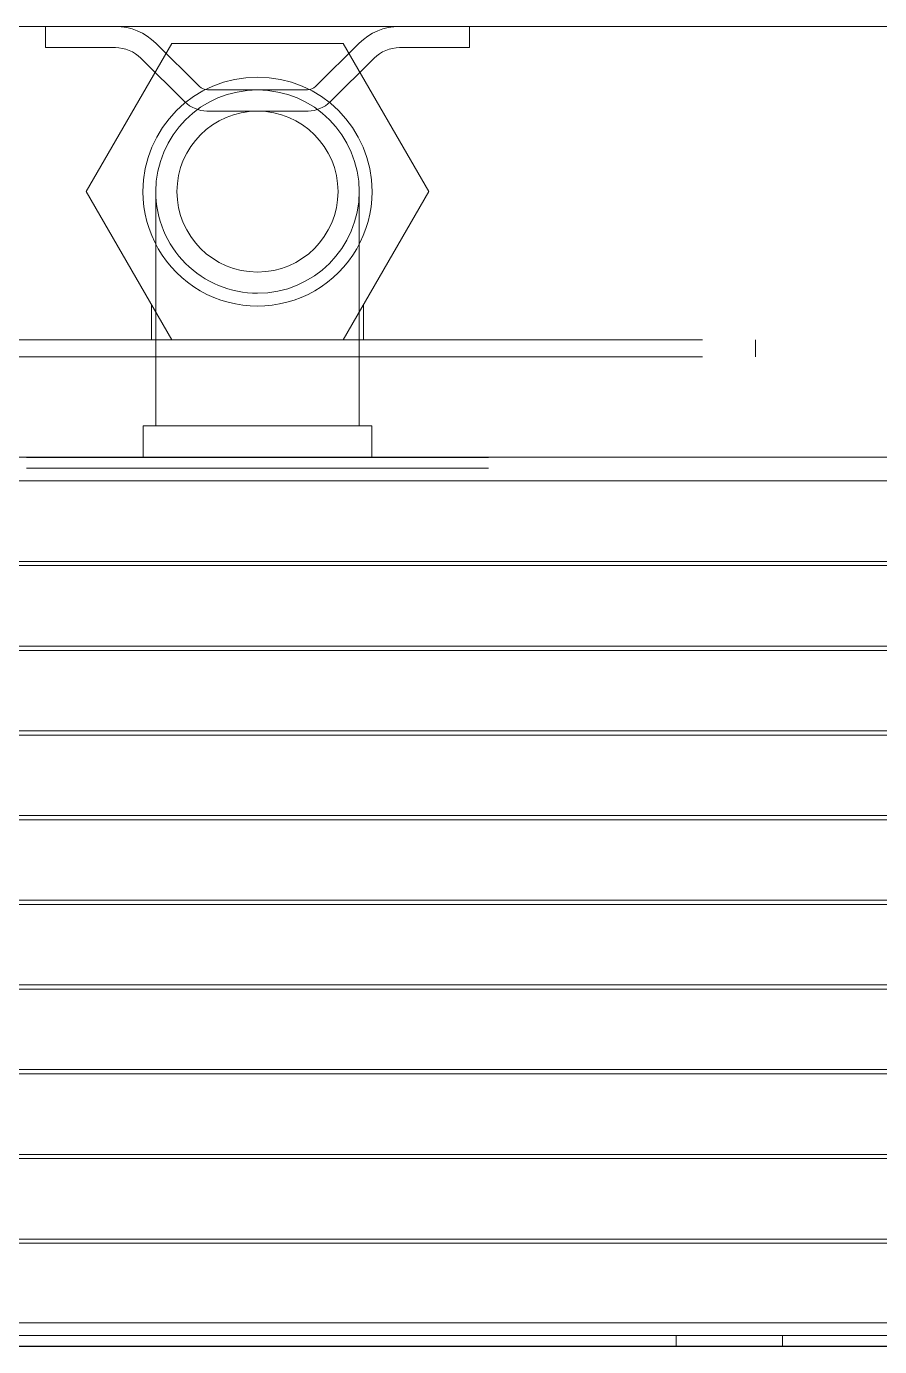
# Model space of a CAD drawing. Header units: millimetres. Extents: x -677815 to 406757, y -145898 to 39000.
# Drawn here: x 198924 to 199125.3, y -461.7 to -150 of the extents above; entities that cross this region are included whole.
import ezdxf

# ---------------------------------------------------------------- set-up
doc = ezdxf.new("R2010")
doc.units = ezdxf.units.MM
doc.header["$LTSCALE"] = 8
doc.layers.add('Xref building Toll$0$A-WALL', color=8, linetype='Continuous', lineweight=9)
doc.layers.add('Xref building Toll$0$P-SANR-FIXT', color=8, linetype='Continuous', lineweight=9)

# ---------------------------------------------------------------- blocks, each defined once
blk = doc.blocks.new('Xref building Toll$0$FHR_1 - FHR 2-V343-MASTER GROUND FLOOR')
at = {"layer": 'Xref building Toll$0$P-SANR-FIXT'}
for p, q in [((125, 386.59), (-80.73, 386.59)), ((-79.45, 386.59), (26.23, 386.59)), ((1.07, 386.59), (26.23, 386.59)), ((1.07, 384.09), (1.07, 386.59)), ((26.23, 386.59), (70.48, 386.59)), ((26.23, 384.09), (26.23, 386.59)), ((330.73, 386.59), (125, 386.59)), ((179.52, 386.59), (223.77, 386.59)), ((-115, 384.09), (70.44, 384.09)), ((125, 384.09), (-80.73, 384.09)), ((-80.69, 384.09), (70.44, 384.09)), ((330.73, 384.09), (125, 384.09)), ((365, 381.09), (-115, 381.09)), ((125, 381.09), (-38.03, 381.09)), ((274.64, 381.09), (125, 381.09)), ((125, 179.31), (70.48, 179.31)), ((179.52, 179.31), (125, 179.31)), ((125, 176.81), (70.48, 176.81)), ((98, 176.81), (98, 169.31)), ((179.52, 176.81), (125, 176.81)), ((152, 169.31), (152, 176.81)), ((98, 169.31), (152, 169.31)), ((152, 169.31), (98, 169.31)), ((125, 169.31), (101, 169.31)), ((101, 169.31), (125, 169.31)), ((125, 169.31), (149, 169.31)), ((149, 169.31), (125, 169.31)), ((7.5, 153), (7.5, 149)), ((20, 153), (193.87, 153)), ((20, 153), (20, 153)), ((20, 149), (20, 149)), ((104.79, 149), (20, 149)), ((104.79, 149), (84.59, 114)), ((100, 140.7), (100, 149)), ((145.21, 149), (104.79, 149)), ((193.87, 149), (145.21, 149)), ((165.41, 114), (145.21, 149)), ((150, 140.7), (150, 149)), ((84.59, 114), (104.79, 79)), ((145.21, 79), (165.41, 114)), ((125, 95), (113.08, 95)), ((125, 95), (113.08, 95)), ((136.92, 95), (125, 95)), ((136.92, 95), (125, 95)), ((107.82, 92.82), (97.5, 82.5)), ((107.82, 92.82), (97.5, 82.5)), ((152.5, 82.5), (142.18, 92.82)), ((152.5, 82.5), (142.18, 92.82)), ((101.01, 78.94), (111.29, 89.22)), ((101.01, 78.94), (111.29, 89.22)), ((113.17, 90), (125, 90)), ((113.17, 90), (125, 90)), ((125, 90), (136.83, 90)), ((125, 90), (136.83, 90)), ((138.71, 89.22), (148.99, 78.94)), ((138.71, 89.22), (148.99, 78.94)), ((91.46, 80), (75, 80)), ((75, 80), (75, 75)), ((91.46, 80), (75, 80)), ((75, 80), (75, 75)), ((104.79, 79), (145.21, 79)), ((175, 80), (158.54, 80)), ((175, 80), (158.54, 80)), ((175, 75), (175, 80)), ((175, 75), (175, 80))]:
    blk.add_line(p, q, dxfattribs=at)
at = {"layer": 'Xref building Toll$0$P-SANR-FIXT', "flags": 128}
for points in [[(125, 386.69), (115.23, 386.69), (105.47, 386.69), (95.75, 386.69), (86.07, 386.69), (76.46, 386.69), (66.92, 386.69), (57.48, 386.69), (48.14, 386.69), (38.93, 386.69), (29.85, 386.69), (20.93, 386.69), (12.17, 386.69), (3.59, 386.69), (-4.79, 386.69), (-12.96, 386.69), (-20.92, 386.69), (-28.64, 386.69)], [(-23.02, 386.69), (-15.13, 386.69), (-7.01, 386.69), (1.31, 386.69), (9.84, 386.69), (18.55, 386.69), (27.43, 386.69), (36.46, 386.69), (45.64, 386.69), (54.95, 386.69), (64.36, 386.69), (73.88, 386.69), (83.47, 386.69), (93.13, 386.69), (102.85, 386.69), (112.59, 386.69), (122.36, 386.69), (125, 386.69)], [(125, 386.69), (134.77, 386.69), (144.53, 386.69), (154.25, 386.69), (163.93, 386.69), (173.54, 386.69), (183.08, 386.69)], [(185.64, 386.69), (176.12, 386.69), (166.53, 386.69), (156.87, 386.69), (147.15, 386.69), (137.41, 386.69), (127.64, 386.69), (125, 386.69)], [(-27.92, 381.09), (-20.4, 381.09), (-12.64, 381.09), (-4.67, 381.09), (3.51, 381.09), (11.88, 381.09), (20.44, 381.09), (29.16, 381.09), (38.03, 381.09), (47.05, 381.09), (56.19, 381.09), (65.44, 381.09), (74.78, 381.09), (84.21, 381.09), (93.7, 381.09), (103.24, 381.09), (112.81, 381.09), (122.41, 381.09), (125, 381.09)], [(125, 381.09), (134.6, 381.09), (144.18, 381.09), (153.73, 381.09), (163.24, 381.09), (172.68, 381.09), (182.05, 381.09)], [(183.63, 362.31), (175.75, 362.31), (167.79, 362.31), (159.76, 362.31), (151.67, 362.31), (143.54, 362.31), (135.38, 362.31), (127.21, 362.31), (119.03, 362.31), (110.86, 362.31), (102.71, 362.31), (94.6, 362.31), (86.54, 362.31), (78.54, 362.31), (70.61, 362.31), (62.77, 362.31), (55.03, 362.31), (47.4, 362.31), (39.9, 362.31), (32.53, 362.31), (25.31, 362.31), (18.25, 362.31), (11.36, 362.31), (4.65, 362.31), (-1.86, 362.31), (-8.18, 362.31), (-14.28, 362.31), (-20.15, 362.31), (-25.8, 362.31)], [(-23.23, 362.31), (-17.48, 362.31), (-11.5, 362.31), (-5.3, 362.31), (1.11, 362.31), (7.72, 362.31), (14.51, 362.31), (21.48, 362.31), (28.61, 362.31), (35.9, 362.31), (43.34, 362.31), (50.9, 362.31), (58.58, 362.31), (66.37, 362.31), (74.25, 362.31), (82.21, 362.31), (90.24, 362.31), (98.33, 362.31), (106.46, 362.31), (114.62, 362.31), (122.79, 362.31), (130.97, 362.31), (139.14, 362.31), (147.29, 362.31), (155.4, 362.31), (163.46, 362.31), (171.46, 362.31), (179.39, 362.31), (187.23, 362.31)], [(-23.23, 361.31), (-17.48, 361.31), (-11.5, 361.31), (-5.3, 361.31), (1.11, 361.31), (7.72, 361.31), (14.51, 361.31), (21.48, 361.31), (28.61, 361.31), (35.9, 361.31), (43.34, 361.31), (50.9, 361.31), (58.58, 361.31), (66.37, 361.31), (74.25, 361.31), (82.21, 361.31), (90.24, 361.31), (98.33, 361.31), (106.46, 361.31), (114.62, 361.31), (122.79, 361.31), (130.97, 361.31), (139.14, 361.31), (147.29, 361.31), (155.4, 361.31), (163.46, 361.31), (171.46, 361.31), (179.39, 361.31), (187.23, 361.31)], [(183.63, 361.31), (175.75, 361.31), (167.79, 361.31), (159.76, 361.31), (151.67, 361.31), (143.54, 361.31), (135.38, 361.31), (127.21, 361.31), (119.03, 361.31), (110.86, 361.31), (102.71, 361.31), (94.6, 361.31), (86.54, 361.31), (78.54, 361.31), (70.61, 361.31), (62.77, 361.31), (55.03, 361.31), (47.4, 361.31), (39.9, 361.31), (32.53, 361.31), (25.31, 361.31), (18.25, 361.31), (11.36, 361.31), (4.65, 361.31), (-1.86, 361.31), (-8.18, 361.31), (-14.28, 361.31), (-20.15, 361.31), (-25.8, 361.31)], [(183.63, 342.31), (175.75, 342.31), (167.79, 342.31), (159.76, 342.31), (151.67, 342.31), (143.54, 342.31), (135.38, 342.31), (127.21, 342.31), (119.03, 342.31), (110.86, 342.31), (102.71, 342.31), (94.6, 342.31), (86.54, 342.31), (78.54, 342.31), (70.61, 342.31), (62.77, 342.31), (55.03, 342.31), (47.4, 342.31), (39.9, 342.31), (32.53, 342.31), (25.31, 342.31), (18.25, 342.31), (11.36, 342.31), (4.65, 342.31), (-1.86, 342.31), (-8.18, 342.31), (-14.28, 342.31), (-20.15, 342.31), (-25.8, 342.31)], [(-23.23, 342.31), (-17.48, 342.31), (-11.5, 342.31), (-5.3, 342.31), (1.11, 342.31), (7.72, 342.31), (14.51, 342.31), (21.48, 342.31), (28.61, 342.31), (35.9, 342.31), (43.34, 342.31), (50.9, 342.31), (58.58, 342.31), (66.37, 342.31), (74.25, 342.31), (82.21, 342.31), (90.24, 342.31), (98.33, 342.31), (106.46, 342.31), (114.62, 342.31), (122.79, 342.31), (130.97, 342.31), (139.14, 342.31), (147.29, 342.31), (155.4, 342.31), (163.46, 342.31), (171.46, 342.31), (179.39, 342.31), (187.23, 342.31)], [(-23.23, 341.31), (-17.48, 341.31), (-11.5, 341.31), (-5.3, 341.31), (1.11, 341.31), (7.72, 341.31), (14.51, 341.31), (21.48, 341.31), (28.61, 341.31), (35.9, 341.31), (43.34, 341.31), (50.9, 341.31), (58.58, 341.31), (66.37, 341.31), (74.25, 341.31), (82.21, 341.31), (90.24, 341.31), (98.33, 341.31), (106.46, 341.31), (114.62, 341.31), (122.79, 341.31), (130.97, 341.31), (139.14, 341.31), (147.29, 341.31), (155.4, 341.31), (163.46, 341.31), (171.46, 341.31), (179.39, 341.31), (187.23, 341.31)], [(183.63, 341.31), (175.75, 341.31), (167.79, 341.31), (159.76, 341.31), (151.67, 341.31), (143.54, 341.31), (135.38, 341.31), (127.21, 341.31), (119.03, 341.31), (110.86, 341.31), (102.71, 341.31), (94.6, 341.31), (86.54, 341.31), (78.54, 341.31), (70.61, 341.31), (62.77, 341.31), (55.03, 341.31), (47.4, 341.31), (39.9, 341.31), (32.53, 341.31), (25.31, 341.31), (18.25, 341.31), (11.36, 341.31), (4.65, 341.31), (-1.86, 341.31), (-8.18, 341.31), (-14.28, 341.31), (-20.15, 341.31), (-25.8, 341.31)], [(183.63, 322.31), (175.75, 322.31), (167.79, 322.31), (159.76, 322.31), (151.67, 322.31), (143.54, 322.31), (135.38, 322.31), (127.21, 322.31), (119.03, 322.31), (110.86, 322.31), (102.71, 322.31), (94.6, 322.31), (86.54, 322.31), (78.54, 322.31), (70.61, 322.31), (62.77, 322.31), (55.03, 322.31), (47.4, 322.31), (39.9, 322.31), (32.53, 322.31), (25.31, 322.31), (18.25, 322.31), (11.36, 322.31), (4.65, 322.31), (-1.86, 322.31), (-8.18, 322.31), (-14.28, 322.31), (-20.15, 322.31), (-25.8, 322.31)], [(-23.23, 322.31), (-17.48, 322.31), (-11.5, 322.31), (-5.3, 322.31), (1.11, 322.31), (7.72, 322.31), (14.51, 322.31), (21.48, 322.31), (28.61, 322.31), (35.9, 322.31), (43.34, 322.31), (50.9, 322.31), (58.58, 322.31), (66.37, 322.31), (74.25, 322.31), (82.21, 322.31), (90.24, 322.31), (98.33, 322.31), (106.46, 322.31), (114.62, 322.31), (122.79, 322.31), (130.97, 322.31), (139.14, 322.31), (147.29, 322.31), (155.4, 322.31), (163.46, 322.31), (171.46, 322.31), (179.39, 322.31), (187.23, 322.31)], [(-23.23, 321.31), (-17.48, 321.31), (-11.5, 321.31), (-5.3, 321.31), (1.11, 321.31), (7.72, 321.31), (14.51, 321.31), (21.48, 321.31), (28.61, 321.31), (35.9, 321.31), (43.34, 321.31), (50.9, 321.31), (58.58, 321.31), (66.37, 321.31), (74.25, 321.31), (82.21, 321.31), (90.24, 321.31), (98.33, 321.31), (106.46, 321.31), (114.62, 321.31), (122.79, 321.31), (130.97, 321.31), (139.14, 321.31), (147.29, 321.31), (155.4, 321.31), (163.46, 321.31), (171.46, 321.31), (179.39, 321.31), (187.23, 321.31)], [(183.63, 321.31), (175.75, 321.31), (167.79, 321.31), (159.76, 321.31), (151.67, 321.31), (143.54, 321.31), (135.38, 321.31), (127.21, 321.31), (119.03, 321.31), (110.86, 321.31), (102.71, 321.31), (94.6, 321.31), (86.54, 321.31), (78.54, 321.31), (70.61, 321.31), (62.77, 321.31), (55.03, 321.31), (47.4, 321.31), (39.9, 321.31), (32.53, 321.31), (25.31, 321.31), (18.25, 321.31), (11.36, 321.31), (4.65, 321.31), (-1.86, 321.31), (-8.18, 321.31), (-14.28, 321.31), (-20.15, 321.31), (-25.8, 321.31)], [(183.63, 302.31), (175.75, 302.31), (167.79, 302.31), (159.76, 302.31), (151.67, 302.31), (143.54, 302.31), (135.38, 302.31), (127.21, 302.31), (119.03, 302.31), (110.86, 302.31), (102.71, 302.31), (94.6, 302.31), (86.54, 302.31), (78.54, 302.31), (70.61, 302.31), (62.77, 302.31), (55.03, 302.31), (47.4, 302.31), (39.9, 302.31), (32.53, 302.31), (25.31, 302.31), (18.25, 302.31), (11.36, 302.31), (4.65, 302.31), (-1.86, 302.31), (-8.18, 302.31), (-14.28, 302.31), (-20.15, 302.31), (-25.8, 302.31)], [(-23.23, 302.31), (-17.48, 302.31), (-11.5, 302.31), (-5.3, 302.31), (1.11, 302.31), (7.72, 302.31), (14.51, 302.31), (21.48, 302.31), (28.61, 302.31), (35.9, 302.31), (43.34, 302.31), (50.9, 302.31), (58.58, 302.31), (66.37, 302.31), (74.25, 302.31), (82.21, 302.31), (90.24, 302.31), (98.33, 302.31), (106.46, 302.31), (114.62, 302.31), (122.79, 302.31), (130.97, 302.31), (139.14, 302.31), (147.29, 302.31), (155.4, 302.31), (163.46, 302.31), (171.46, 302.31), (179.39, 302.31), (187.23, 302.31)], [(-23.23, 301.31), (-17.48, 301.31), (-11.5, 301.31), (-5.3, 301.31), (1.11, 301.31), (7.72, 301.31), (14.51, 301.31), (21.48, 301.31), (28.61, 301.31), (35.9, 301.31), (43.34, 301.31), (50.9, 301.31), (58.58, 301.31), (66.37, 301.31), (74.25, 301.31), (82.21, 301.31), (90.24, 301.31), (98.33, 301.31), (106.46, 301.31), (114.62, 301.31), (122.79, 301.31), (130.97, 301.31), (139.14, 301.31), (147.29, 301.31), (155.4, 301.31), (163.46, 301.31), (171.46, 301.31), (179.39, 301.31), (187.23, 301.31)], [(183.63, 301.31), (175.75, 301.31), (167.79, 301.31), (159.76, 301.31), (151.67, 301.31), (143.54, 301.31), (135.38, 301.31), (127.21, 301.31), (119.03, 301.31), (110.86, 301.31), (102.71, 301.31), (94.6, 301.31), (86.54, 301.31), (78.54, 301.31), (70.61, 301.31), (62.77, 301.31), (55.03, 301.31), (47.4, 301.31), (39.9, 301.31), (32.53, 301.31), (25.31, 301.31), (18.25, 301.31), (11.36, 301.31), (4.65, 301.31), (-1.86, 301.31), (-8.18, 301.31), (-14.28, 301.31), (-20.15, 301.31), (-25.8, 301.31)], [(183.63, 282.31), (175.75, 282.31), (167.79, 282.31), (159.76, 282.31), (151.67, 282.31), (143.54, 282.31), (135.38, 282.31), (127.21, 282.31), (119.03, 282.31), (110.86, 282.31), (102.71, 282.31), (94.6, 282.31), (86.54, 282.31), (78.54, 282.31), (70.61, 282.31), (62.77, 282.31), (55.03, 282.31), (47.4, 282.31), (39.9, 282.31), (32.53, 282.31), (25.31, 282.31), (18.25, 282.31), (11.36, 282.31), (4.65, 282.31), (-1.86, 282.31), (-8.18, 282.31), (-14.28, 282.31), (-20.15, 282.31), (-25.8, 282.31)], [(-23.23, 282.31), (-17.48, 282.31), (-11.5, 282.31), (-5.3, 282.31), (1.11, 282.31), (7.72, 282.31), (14.51, 282.31), (21.48, 282.31), (28.61, 282.31), (35.9, 282.31), (43.34, 282.31), (50.9, 282.31), (58.58, 282.31), (66.37, 282.31), (74.25, 282.31), (82.21, 282.31), (90.24, 282.31), (98.33, 282.31), (106.46, 282.31), (114.62, 282.31), (122.79, 282.31), (130.97, 282.31), (139.14, 282.31), (147.29, 282.31), (155.4, 282.31), (163.46, 282.31), (171.46, 282.31), (179.39, 282.31), (187.23, 282.31)], [(-23.23, 281.31), (-17.48, 281.31), (-11.5, 281.31), (-5.3, 281.31), (1.11, 281.31), (7.72, 281.31), (14.51, 281.31), (21.48, 281.31), (28.61, 281.31), (35.9, 281.31), (43.34, 281.31), (50.9, 281.31), (58.58, 281.31), (66.37, 281.31), (74.25, 281.31), (82.21, 281.31), (90.24, 281.31), (98.33, 281.31), (106.46, 281.31), (114.62, 281.31), (122.79, 281.31), (130.97, 281.31), (139.14, 281.31), (147.29, 281.31), (155.4, 281.31), (163.46, 281.31), (171.46, 281.31), (179.39, 281.31), (187.23, 281.31)], [(183.63, 281.31), (175.75, 281.31), (167.79, 281.31), (159.76, 281.31), (151.67, 281.31), (143.54, 281.31), (135.38, 281.31), (127.21, 281.31), (119.03, 281.31), (110.86, 281.31), (102.71, 281.31), (94.6, 281.31), (86.54, 281.31), (78.54, 281.31), (70.61, 281.31), (62.77, 281.31), (55.03, 281.31), (47.4, 281.31), (39.9, 281.31), (32.53, 281.31), (25.31, 281.31), (18.25, 281.31), (11.36, 281.31), (4.65, 281.31), (-1.86, 281.31), (-8.18, 281.31), (-14.28, 281.31), (-20.15, 281.31), (-25.8, 281.31)], [(183.63, 262.31), (175.75, 262.31), (167.79, 262.31), (159.76, 262.31), (151.67, 262.31), (143.54, 262.31), (135.38, 262.31), (127.21, 262.31), (119.03, 262.31), (110.86, 262.31), (102.71, 262.31), (94.6, 262.31), (86.54, 262.31), (78.54, 262.31), (70.61, 262.31), (62.77, 262.31), (55.03, 262.31), (47.4, 262.31), (39.9, 262.31), (32.53, 262.31), (25.31, 262.31), (18.25, 262.31), (11.36, 262.31), (4.65, 262.31), (-1.86, 262.31), (-8.18, 262.31), (-14.28, 262.31), (-20.15, 262.31), (-25.8, 262.31)], [(-23.23, 262.31), (-17.48, 262.31), (-11.5, 262.31), (-5.3, 262.31), (1.11, 262.31), (7.72, 262.31), (14.51, 262.31), (21.48, 262.31), (28.61, 262.31), (35.9, 262.31), (43.34, 262.31), (50.9, 262.31), (58.58, 262.31), (66.37, 262.31), (74.25, 262.31), (82.21, 262.31), (90.24, 262.31), (98.33, 262.31), (106.46, 262.31), (114.62, 262.31), (122.79, 262.31), (130.97, 262.31), (139.14, 262.31), (147.29, 262.31), (155.4, 262.31), (163.46, 262.31), (171.46, 262.31), (179.39, 262.31), (187.23, 262.31)], [(-23.23, 261.31), (-17.48, 261.31), (-11.5, 261.31), (-5.3, 261.31), (1.11, 261.31), (7.72, 261.31), (14.51, 261.31), (21.48, 261.31), (28.61, 261.31), (35.9, 261.31), (43.34, 261.31), (50.9, 261.31), (58.58, 261.31), (66.37, 261.31), (74.25, 261.31), (82.21, 261.31), (90.24, 261.31), (98.33, 261.31), (106.46, 261.31), (114.62, 261.31), (122.79, 261.31), (130.97, 261.31), (139.14, 261.31), (147.29, 261.31), (155.4, 261.31), (163.46, 261.31), (171.46, 261.31), (179.39, 261.31), (187.23, 261.31)], [(183.63, 261.31), (175.75, 261.31), (167.79, 261.31), (159.76, 261.31), (151.67, 261.31), (143.54, 261.31), (135.38, 261.31), (127.21, 261.31), (119.03, 261.31), (110.86, 261.31), (102.71, 261.31), (94.6, 261.31), (86.54, 261.31), (78.54, 261.31), (70.61, 261.31), (62.77, 261.31), (55.03, 261.31), (47.4, 261.31), (39.9, 261.31), (32.53, 261.31), (25.31, 261.31), (18.25, 261.31), (11.36, 261.31), (4.65, 261.31), (-1.86, 261.31), (-8.18, 261.31), (-14.28, 261.31), (-20.15, 261.31), (-25.8, 261.31)], [(183.63, 242.31), (175.75, 242.31), (167.79, 242.31), (159.76, 242.31), (151.67, 242.31), (143.54, 242.31), (135.38, 242.31), (127.21, 242.31), (119.03, 242.31), (110.86, 242.31), (102.71, 242.31), (94.6, 242.31), (86.54, 242.31), (78.54, 242.31), (70.61, 242.31), (62.77, 242.31), (55.03, 242.31), (47.4, 242.31), (39.9, 242.31), (32.53, 242.31), (25.31, 242.31), (18.25, 242.31), (11.36, 242.31), (4.65, 242.31), (-1.86, 242.31), (-8.18, 242.31), (-14.28, 242.31), (-20.15, 242.31), (-25.8, 242.31)], [(-23.23, 242.31), (-17.48, 242.31), (-11.5, 242.31), (-5.3, 242.31), (1.11, 242.31), (7.72, 242.31), (14.51, 242.31), (21.48, 242.31), (28.61, 242.31), (35.9, 242.31), (43.34, 242.31), (50.9, 242.31), (58.58, 242.31), (66.37, 242.31), (74.25, 242.31), (82.21, 242.31), (90.24, 242.31), (98.33, 242.31), (106.46, 242.31), (114.62, 242.31), (122.79, 242.31), (130.97, 242.31), (139.14, 242.31), (147.29, 242.31), (155.4, 242.31), (163.46, 242.31), (171.46, 242.31), (179.39, 242.31), (187.23, 242.31)], [(-23.23, 241.31), (-17.48, 241.31), (-11.5, 241.31), (-5.3, 241.31), (1.11, 241.31), (7.72, 241.31), (14.51, 241.31), (21.48, 241.31), (28.61, 241.31), (35.9, 241.31), (43.34, 241.31), (50.9, 241.31), (58.58, 241.31), (66.37, 241.31), (74.25, 241.31), (82.21, 241.31), (90.24, 241.31), (98.33, 241.31), (106.46, 241.31), (114.62, 241.31), (122.79, 241.31), (130.97, 241.31), (139.14, 241.31), (147.29, 241.31), (155.4, 241.31), (163.46, 241.31), (171.46, 241.31), (179.39, 241.31), (187.23, 241.31)], [(183.63, 241.31), (175.75, 241.31), (167.79, 241.31), (159.76, 241.31), (151.67, 241.31), (143.54, 241.31), (135.38, 241.31), (127.21, 241.31), (119.03, 241.31), (110.86, 241.31), (102.71, 241.31), (94.6, 241.31), (86.54, 241.31), (78.54, 241.31), (70.61, 241.31), (62.77, 241.31), (55.03, 241.31), (47.4, 241.31), (39.9, 241.31), (32.53, 241.31), (25.31, 241.31), (18.25, 241.31), (11.36, 241.31), (4.65, 241.31), (-1.86, 241.31), (-8.18, 241.31), (-14.28, 241.31), (-20.15, 241.31), (-25.8, 241.31)], [(183.63, 222.31), (175.75, 222.31), (167.79, 222.31), (159.76, 222.31), (151.67, 222.31), (143.54, 222.31), (135.38, 222.31), (127.21, 222.31), (119.03, 222.31), (110.86, 222.31), (102.71, 222.31), (94.6, 222.31), (86.54, 222.31), (78.54, 222.31), (70.61, 222.31), (62.77, 222.31), (55.03, 222.31), (47.4, 222.31), (39.9, 222.31), (32.53, 222.31), (25.31, 222.31), (18.25, 222.31), (11.36, 222.31), (4.65, 222.31), (-1.86, 222.31), (-8.18, 222.31), (-14.28, 222.31), (-20.15, 222.31), (-25.8, 222.31)], [(-23.23, 222.31), (-17.48, 222.31), (-11.5, 222.31), (-5.3, 222.31), (1.11, 222.31), (7.72, 222.31), (14.51, 222.31), (21.48, 222.31), (28.61, 222.31), (35.9, 222.31), (43.34, 222.31), (50.9, 222.31), (58.58, 222.31), (66.37, 222.31), (74.25, 222.31), (82.21, 222.31), (90.24, 222.31), (98.33, 222.31), (106.46, 222.31), (114.62, 222.31), (122.79, 222.31), (130.97, 222.31), (139.14, 222.31), (147.29, 222.31), (155.4, 222.31), (163.46, 222.31), (171.46, 222.31), (179.39, 222.31), (187.23, 222.31)], [(-23.23, 221.31), (-17.48, 221.31), (-11.5, 221.31), (-5.3, 221.31), (1.11, 221.31), (7.72, 221.31), (14.51, 221.31), (21.48, 221.31), (28.61, 221.31), (35.9, 221.31), (43.34, 221.31), (50.9, 221.31), (58.58, 221.31), (66.37, 221.31), (74.25, 221.31), (82.21, 221.31), (90.24, 221.31), (98.33, 221.31), (106.46, 221.31), (114.62, 221.31), (122.79, 221.31), (130.97, 221.31), (139.14, 221.31), (147.29, 221.31), (155.4, 221.31), (163.46, 221.31), (171.46, 221.31), (179.39, 221.31), (187.23, 221.31)], [(183.63, 221.31), (175.75, 221.31), (167.79, 221.31), (159.76, 221.31), (151.67, 221.31), (143.54, 221.31), (135.38, 221.31), (127.21, 221.31), (119.03, 221.31), (110.86, 221.31), (102.71, 221.31), (94.6, 221.31), (86.54, 221.31), (78.54, 221.31), (70.61, 221.31), (62.77, 221.31), (55.03, 221.31), (47.4, 221.31), (39.9, 221.31), (32.53, 221.31), (25.31, 221.31), (18.25, 221.31), (11.36, 221.31), (4.65, 221.31), (-1.86, 221.31), (-8.18, 221.31), (-14.28, 221.31), (-20.15, 221.31), (-25.8, 221.31)], [(183.63, 202.31), (175.75, 202.31), (167.79, 202.31), (159.76, 202.31), (151.67, 202.31), (143.54, 202.31), (135.38, 202.31), (127.21, 202.31), (119.03, 202.31), (110.86, 202.31), (102.71, 202.31), (94.6, 202.31), (86.54, 202.31), (78.54, 202.31), (70.61, 202.31), (62.77, 202.31), (55.03, 202.31), (47.4, 202.31), (39.9, 202.31), (32.53, 202.31), (25.31, 202.31), (18.25, 202.31), (11.36, 202.31), (4.65, 202.31), (-1.86, 202.31), (-8.18, 202.31), (-14.28, 202.31), (-20.15, 202.31), (-25.8, 202.31)], [(-23.23, 202.31), (-17.48, 202.31), (-11.5, 202.31), (-5.3, 202.31), (1.11, 202.31), (7.72, 202.31), (14.51, 202.31), (21.48, 202.31), (28.61, 202.31), (35.9, 202.31), (43.34, 202.31), (50.9, 202.31), (58.58, 202.31), (66.37, 202.31), (74.25, 202.31), (82.21, 202.31), (90.24, 202.31), (98.33, 202.31), (106.46, 202.31), (114.62, 202.31), (122.79, 202.31), (130.97, 202.31), (139.14, 202.31), (147.29, 202.31), (155.4, 202.31), (163.46, 202.31), (171.46, 202.31), (179.39, 202.31), (187.23, 202.31)], [(-23.23, 201.31), (-17.48, 201.31), (-11.5, 201.31), (-5.3, 201.31), (1.11, 201.31), (7.72, 201.31), (14.51, 201.31), (21.48, 201.31), (28.61, 201.31), (35.9, 201.31), (43.34, 201.31), (50.9, 201.31), (58.58, 201.31), (66.37, 201.31), (74.25, 201.31), (82.21, 201.31), (90.24, 201.31), (98.33, 201.31), (106.46, 201.31), (114.62, 201.31), (122.79, 201.31), (130.97, 201.31), (139.14, 201.31), (147.29, 201.31), (155.4, 201.31), (163.46, 201.31), (171.46, 201.31), (179.39, 201.31), (187.23, 201.31)], [(183.63, 201.31), (175.75, 201.31), (167.79, 201.31), (159.76, 201.31), (151.67, 201.31), (143.54, 201.31), (135.38, 201.31), (127.21, 201.31), (119.03, 201.31), (110.86, 201.31), (102.71, 201.31), (94.6, 201.31), (86.54, 201.31), (78.54, 201.31), (70.61, 201.31), (62.77, 201.31), (55.03, 201.31), (47.4, 201.31), (39.9, 201.31), (32.53, 201.31), (25.31, 201.31), (18.25, 201.31), (11.36, 201.31), (4.65, 201.31), (-1.86, 201.31), (-8.18, 201.31), (-14.28, 201.31), (-20.15, 201.31), (-25.8, 201.31)], [(125, 182.31), (115.4, 182.31), (105.82, 182.31), (96.27, 182.31), (86.76, 182.31), (77.32, 182.31), (67.95, 182.31), (58.67, 182.31), (49.5, 182.31), (40.45, 182.31), (31.54, 182.31), (22.77, 182.31), (14.17, 182.31), (5.75, 182.31), (-2.48, 182.31), (-10.51, 182.31), (-18.33, 182.31), (-25.91, 182.31)], [(183.63, 182.31), (175.75, 182.31), (167.79, 182.31), (159.76, 182.31), (151.67, 182.31), (143.54, 182.31), (135.38, 182.31), (127.21, 182.31), (119.03, 182.31), (110.86, 182.31), (102.71, 182.31), (94.6, 182.31), (86.54, 182.31), (78.54, 182.31), (70.61, 182.31), (62.77, 182.31), (55.03, 182.31), (47.4, 182.31), (39.9, 182.31), (32.53, 182.31), (25.31, 182.31), (18.25, 182.31), (11.36, 182.31), (4.65, 182.31), (-1.86, 182.31), (-8.18, 182.31), (-14.28, 182.31), (-20.15, 182.31), (-25.8, 182.31)], [(-23.23, 182.31), (-17.48, 182.31), (-11.5, 182.31), (-5.3, 182.31), (1.11, 182.31), (7.72, 182.31), (14.51, 182.31), (21.48, 182.31), (28.61, 182.31), (35.9, 182.31), (43.34, 182.31), (50.9, 182.31), (58.58, 182.31), (66.37, 182.31), (74.25, 182.31), (82.21, 182.31), (90.24, 182.31), (98.33, 182.31), (106.46, 182.31), (114.62, 182.31), (122.79, 182.31), (130.97, 182.31), (139.14, 182.31), (147.29, 182.31), (155.4, 182.31), (163.46, 182.31), (171.46, 182.31), (179.39, 182.31), (187.23, 182.31)], [(-20.4, 182.31), (-12.64, 182.31), (-4.67, 182.31), (3.51, 182.31), (11.88, 182.31), (20.44, 182.31), (29.16, 182.31), (38.03, 182.31), (47.05, 182.31), (56.19, 182.31), (65.44, 182.31), (74.78, 182.31), (84.21, 182.31), (93.7, 182.31), (103.24, 182.31), (112.81, 182.31), (122.41, 182.31)], [(125, 182.31), (134.6, 182.31), (144.18, 182.31), (153.73, 182.31), (163.24, 182.31), (172.68, 182.31), (182.05, 182.31), (191.33, 182.31)], [(184.56, 182.31), (175.22, 182.31), (165.79, 182.31), (156.3, 182.31), (146.76, 182.31), (137.19, 182.31), (127.59, 182.31), (125, 182.31)], [(125, 176.71), (115.23, 176.71), (105.47, 176.71), (95.75, 176.71), (86.07, 176.71), (76.46, 176.71), (66.92, 176.71), (57.48, 176.71), (48.14, 176.71), (38.93, 176.71), (29.85, 176.71), (20.93, 176.71), (12.17, 176.71), (3.59, 176.71), (-4.79, 176.71), (-12.96, 176.71), (-20.92, 176.71), (-28.64, 176.71)], [(-23.02, 176.71), (-15.13, 176.71), (-7.01, 176.71), (1.31, 176.71), (9.84, 176.71), (18.55, 176.71), (27.43, 176.71), (36.46, 176.71), (45.64, 176.71), (54.95, 176.71), (64.36, 176.71), (73.88, 176.71), (83.47, 176.71), (93.13, 176.71), (102.85, 176.71), (112.59, 176.71), (122.36, 176.71), (125, 176.71)], [(125, 176.71), (134.77, 176.71), (144.53, 176.71), (154.25, 176.71), (163.93, 176.71), (173.54, 176.71), (183.08, 176.71)], [(185.64, 176.71), (176.12, 176.71), (166.53, 176.71), (156.87, 176.71), (147.15, 176.71), (137.41, 176.71), (127.64, 176.71), (125, 176.71)], [(101, 169.31), (101, 167.1), (101, 164.89), (101, 162.69), (101, 160.5), (101, 158.32), (101, 156.16), (101, 154.02), (101, 151.91), (101, 149.83), (101, 147.77), (101, 145.75), (101, 143.77), (101, 141.83), (101, 139.93), (101, 138.08), (101, 136.28), (101, 134.53), (101, 132.84), (101, 131.21), (101, 129.63), (101, 128.12), (101, 126.68), (101, 125.31), (101, 124), (101, 122.77), (101, 121.61), (101, 120.53), (101, 119.53), (101, 118.6), (101, 117.76), (101, 117), (101, 116.32), (101, 115.73), (101, 115.22), (101, 114.8), (101, 114.47), (101, 114.23), (101, 114.07), (101, 114)], [(149, 114), (149, 114.04), (149, 114.18), (149, 114.4), (149, 114.71), (149, 115.1), (149, 115.59), (149, 116.15), (149, 116.81), (149, 117.55), (149, 118.37), (149, 119.27), (149, 120.25), (149, 121.31), (149, 122.45), (149, 123.66), (149, 124.95), (149, 126.3), (149, 127.73), (149, 129.22), (149, 130.77), (149, 132.39), (149, 134.07), (149, 135.8), (149, 137.59), (149, 139.43), (149, 141.31), (149, 143.24), (149, 145.21), (149, 147.22), (149, 149.27), (149, 151.34), (149, 153.45), (149, 155.58), (149, 157.74), (149, 159.91), (149, 162.1), (149, 164.29), (149, 166.5), (149, 168.71), (149, 169.31)]]:
    blk.add_lwpolyline(points, dxfattribs=at)
at = {"layer": 'Xref building Toll$0$P-SANR-FIXT'}
for centre, radius, start, end in [((125, 114), 27.03, 360, 180), ((125, 114), 24, 90, 180), ((125, 114), 24, 360, 90), ((125, 114), 19, 0, 180), ((125, 114), 27.03, 180, 360), ((125, 114), 24, 180, 270), ((125, 114), 19, 180, 360), ((125, 114), 24, 270, 360), ((113.31, 87.01), 7.99, 91.6296, 133.3704), ((113.31, 87.01), 7.99, 91.6296, 133.3704), ((136.69, 87.01), 7.99, 46.6296, 88.3704), ((136.69, 87.01), 7.99, 46.6296, 88.3704), ((113.31, 87.01), 2.99, 92.664, 132.336), ((113.31, 87.01), 2.99, 92.664, 132.336), ((136.69, 87.01), 2.99, 47.664, 87.336), ((136.69, 87.01), 2.99, 47.664, 87.336), ((91.34, 88.84), 8.84, 270.8189, 314.1811), ((91.34, 88.84), 8.84, 270.8189, 314.1811), ((158.66, 88.84), 8.84, 225.8189, 269.1811), ((158.66, 88.84), 8.84, 225.8189, 269.1811), ((91.34, 88.84), 13.84, 270.6545, 314.3455), ((91.34, 88.84), 13.84, 270.6545, 314.3455), ((158.66, 88.84), 13.84, 225.6545, 269.3455), ((158.66, 88.84), 13.84, 225.6545, 269.3455)]:
    blk.add_arc(centre, radius, start, end, dxfattribs=at)
blk = doc.blocks.new('Xref building Toll$0$building block 28092016')
at = {"layer": 'Xref building Toll$0$A-WALL'}
blk.add_line((923427.14, -671649.46), (920984.64, -671649.46), dxfattribs=at)
at = {"layer": 'Xref building Toll$0$P-SANR-FIXT', "rotation": 180}
blk.add_blockref('Xref building Toll$0$FHR_1 - FHR 2-V343-MASTER GROUND FLOOR', (921653.14, -671574.46), dxfattribs=at)
blk = doc.blocks.new('Xref building Toll')
blk.add_blockref('Xref building Toll$0$building block 28092016', (-722549.64, 671499.46))

msp = doc.modelspace()

# ---------------------------------------------------------------- block references
msp.add_blockref('Xref building Toll', (0, 0))

doc.saveas('drawing.dxf')
